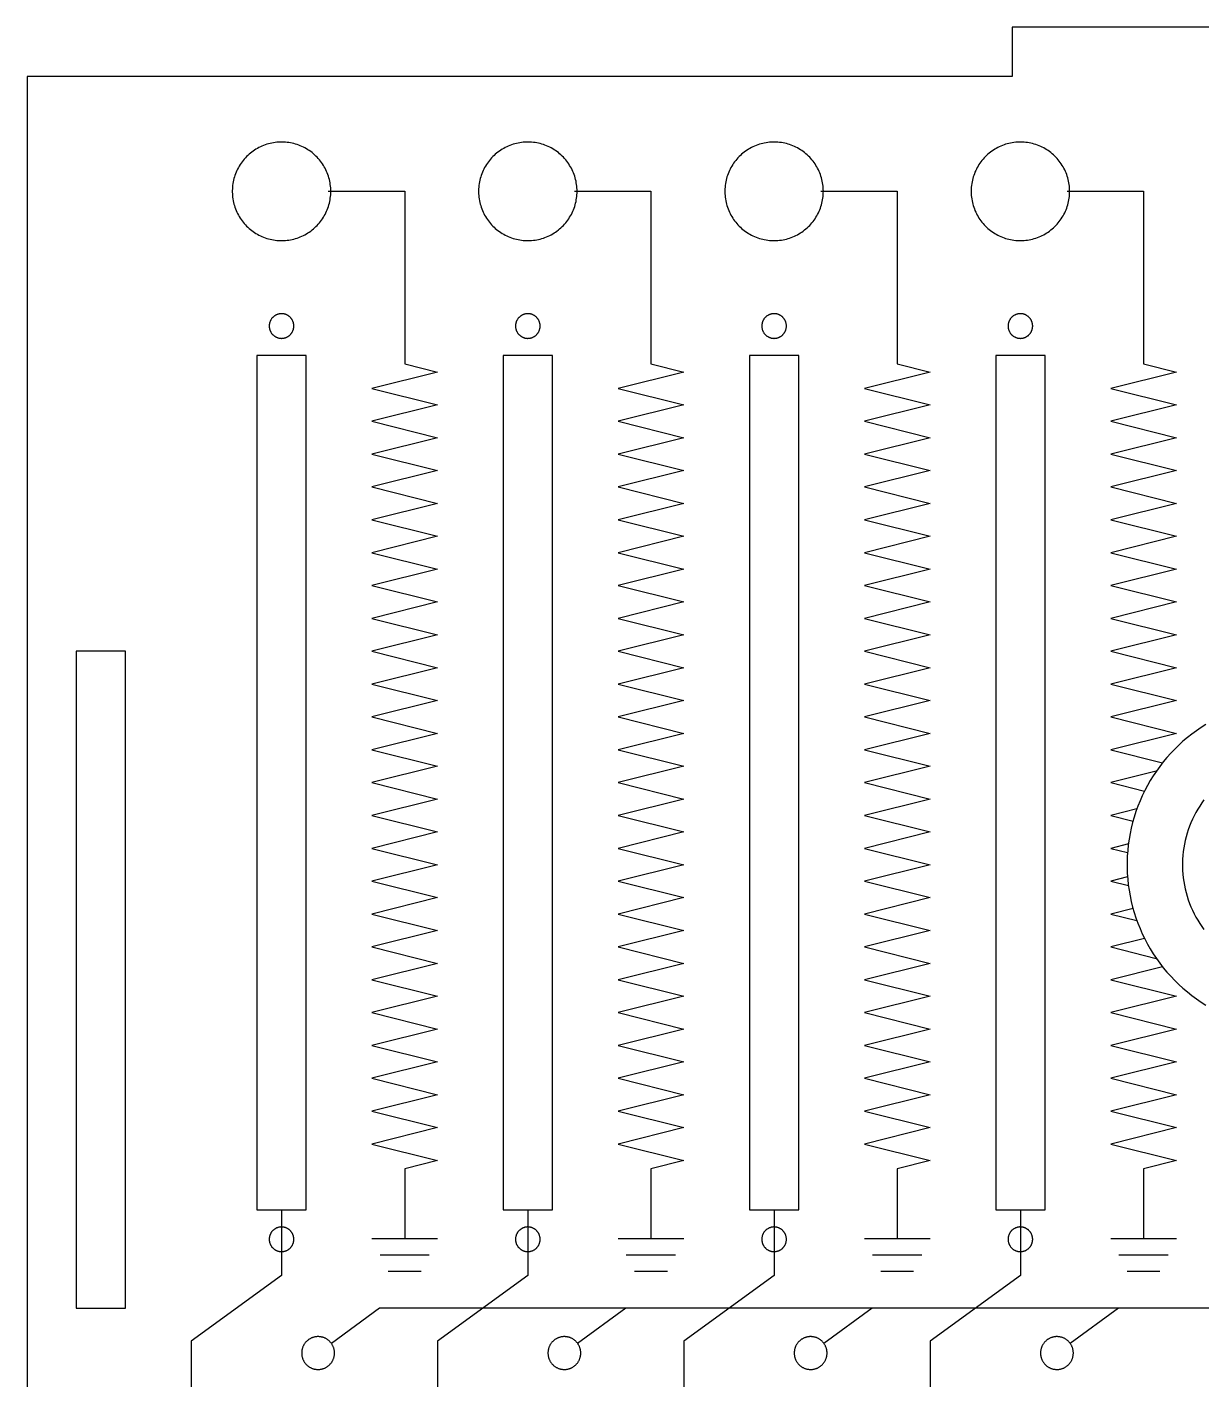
# Model space of a CAD drawing. Header units: millimetres. Extents: x 10 to 287, y -111 to 168.
# Drawn here: x 133.1 to 204.7, y 60.9 to 143.3 of the extents above; entities that cross this region are included whole.
import ezdxf

# ---------------------------------------------------------------- set-up
doc = ezdxf.new("R2010")
doc.units = ezdxf.units.MM
doc.header["$MEASUREMENT"] = 0
doc.layers.add('CORTE', color=18, linetype='Continuous', true_color=0x000000)
doc.layers.add('SEMI', color=1, linetype='Continuous', true_color=0xff0000)

# ---------------------------------------------------------------- blocks, each defined once
blk = doc.blocks.new('ESPACIO_POT 01')
at = {"layer": 'CORTE'}
for points in [[(0.75, 27.8), (0.75, 27.826), (0.748, 27.852), (0.746, 27.878), (0.743, 27.904), (0.739, 27.93), (0.734, 27.955), (0.728, 27.98), (0.721, 28.006), (0.714, 28.031), (0.705, 28.055), (0.696, 28.079), (0.686, 28.103), (0.675, 28.127), (0.663, 28.15), (0.651, 28.173), (0.637, 28.195), (0.623, 28.217), (0.608, 28.239), (0.593, 28.26), (0.576, 28.28), (0.559, 28.3), (0.542, 28.319), (0.523, 28.337), (0.504, 28.355), (0.485, 28.372), (0.465, 28.389), (0.444, 28.404), (0.423, 28.42), (0.401, 28.434), (0.379, 28.447), (0.356, 28.46), (0.333, 28.472), (0.309, 28.483), (0.286, 28.494), (0.261, 28.503), (0.237, 28.512), (0.212, 28.519), (0.187, 28.526), (0.161, 28.532), (0.136, 28.538), (0.11, 28.542), (0.084, 28.545), (0.059, 28.548), (0.033, 28.549), (0.007, 28.55), (-0.02, 28.55), (-0.046, 28.549), (-0.071, 28.547), (-0.097, 28.544), (-0.123, 28.54), (-0.149, 28.535), (-0.174, 28.53), (-0.199, 28.523), (-0.224, 28.516), (-0.249, 28.507), (-0.273, 28.498), (-0.298, 28.488), (-0.321, 28.478), (-0.345, 28.466), (-0.367, 28.454), (-0.39, 28.441), (-0.412, 28.427), (-0.433, 28.412), (-0.454, 28.397), (-0.475, 28.381), (-0.495, 28.364), (-0.514, 28.346), (-0.533, 28.328), (-0.551, 28.309), (-0.568, 28.29), (-0.585, 28.27), (-0.601, 28.249), (-0.616, 28.228), (-0.63, 28.206), (-0.644, 28.184), (-0.657, 28.162), (-0.669, 28.139), (-0.68, 28.115), (-0.691, 28.092), (-0.701, 28.067), (-0.71, 28.043), (-0.718, 28.018), (-0.725, 27.993), (-0.731, 27.968), (-0.736, 27.942), (-0.741, 27.917), (-0.744, 27.891), (-0.747, 27.865), (-0.749, 27.839), (-0.75, 27.813), (-0.75, 27.787), (-0.749, 27.761), (-0.747, 27.735), (-0.744, 27.709), (-0.741, 27.683), (-0.736, 27.658), (-0.731, 27.632), (-0.725, 27.607), (-0.718, 27.582), (-0.71, 27.557), (-0.701, 27.533), (-0.691, 27.508), (-0.68, 27.485), (-0.669, 27.461), (-0.657, 27.438), (-0.644, 27.416), (-0.63, 27.394), (-0.616, 27.372), (-0.601, 27.351), (-0.585, 27.33), (-0.568, 27.31), (-0.551, 27.291), (-0.533, 27.272), (-0.514, 27.254), (-0.495, 27.236), (-0.475, 27.219), (-0.454, 27.203), (-0.433, 27.188), (-0.412, 27.173), (-0.39, 27.159), (-0.367, 27.146), (-0.345, 27.134), (-0.321, 27.122), (-0.298, 27.112), (-0.273, 27.102), (-0.249, 27.093), (-0.224, 27.084), (-0.199, 27.077), (-0.174, 27.07), (-0.149, 27.065), (-0.123, 27.06), (-0.097, 27.056), (-0.071, 27.053), (-0.046, 27.051), (-0.02, 27.05), (0.007, 27.05), (0.033, 27.051), (0.059, 27.052), (0.084, 27.055), (0.11, 27.058), (0.136, 27.062), (0.161, 27.068), (0.187, 27.074), (0.212, 27.081), (0.237, 27.088), (0.261, 27.097), (0.286, 27.106), (0.309, 27.117), (0.333, 27.128), (0.356, 27.14), (0.379, 27.153), (0.401, 27.166), (0.423, 27.18), (0.444, 27.196), (0.465, 27.211), (0.485, 27.228), (0.504, 27.245), (0.523, 27.263), (0.542, 27.281), (0.559, 27.3), (0.576, 27.32), (0.593, 27.34), (0.608, 27.361), (0.623, 27.383), (0.637, 27.405), (0.651, 27.427), (0.663, 27.45), (0.675, 27.473), (0.686, 27.497), (0.696, 27.521), (0.705, 27.545), (0.714, 27.569), (0.721, 27.594), (0.728, 27.62), (0.734, 27.645), (0.739, 27.67), (0.743, 27.696), (0.746, 27.722), (0.748, 27.748), (0.75, 27.774), (0.75, 27.8)], [(-1.5, -26), (1.5, -26), (1.5, 26), (-1.5, 26), (-1.5, -26)], [(0.75, -27.8), (0.75, -27.774), (0.748, -27.748), (0.746, -27.722), (0.743, -27.696), (0.739, -27.67), (0.734, -27.645), (0.728, -27.62), (0.721, -27.594), (0.714, -27.569), (0.705, -27.545), (0.696, -27.521), (0.686, -27.497), (0.675, -27.473), (0.663, -27.45), (0.651, -27.427), (0.637, -27.405), (0.623, -27.383), (0.608, -27.361), (0.593, -27.34), (0.576, -27.32), (0.559, -27.3), (0.542, -27.281), (0.523, -27.263), (0.504, -27.245), (0.485, -27.228), (0.465, -27.211), (0.444, -27.196), (0.423, -27.18), (0.401, -27.166), (0.379, -27.153), (0.356, -27.14), (0.333, -27.128), (0.309, -27.117), (0.286, -27.106), (0.261, -27.097), (0.237, -27.088), (0.212, -27.081), (0.187, -27.074), (0.161, -27.068), (0.136, -27.062), (0.11, -27.058), (0.084, -27.055), (0.059, -27.052), (0.033, -27.051), (0.007, -27.05), (-0.02, -27.05), (-0.046, -27.051), (-0.071, -27.053), (-0.097, -27.056), (-0.123, -27.06), (-0.149, -27.065), (-0.174, -27.07), (-0.199, -27.077), (-0.224, -27.084), (-0.249, -27.093), (-0.273, -27.102), (-0.298, -27.112), (-0.321, -27.122), (-0.345, -27.134), (-0.367, -27.146), (-0.39, -27.159), (-0.412, -27.173), (-0.433, -27.188), (-0.454, -27.203), (-0.475, -27.219), (-0.495, -27.236), (-0.514, -27.254), (-0.533, -27.272), (-0.551, -27.291), (-0.568, -27.31), (-0.585, -27.33), (-0.601, -27.351), (-0.616, -27.372), (-0.63, -27.394), (-0.644, -27.416), (-0.657, -27.438), (-0.669, -27.461), (-0.68, -27.485), (-0.691, -27.508), (-0.701, -27.533), (-0.71, -27.557), (-0.718, -27.582), (-0.725, -27.607), (-0.731, -27.632), (-0.736, -27.658), (-0.741, -27.683), (-0.744, -27.709), (-0.747, -27.735), (-0.749, -27.761), (-0.75, -27.787), (-0.75, -27.813), (-0.749, -27.839), (-0.747, -27.865), (-0.744, -27.891), (-0.741, -27.917), (-0.736, -27.942), (-0.731, -27.968), (-0.725, -27.993), (-0.718, -28.018), (-0.71, -28.043), (-0.701, -28.067), (-0.691, -28.092), (-0.68, -28.115), (-0.669, -28.139), (-0.657, -28.162), (-0.644, -28.184), (-0.63, -28.206), (-0.616, -28.228), (-0.601, -28.249), (-0.585, -28.27), (-0.568, -28.29), (-0.551, -28.309), (-0.533, -28.328), (-0.514, -28.346), (-0.495, -28.364), (-0.475, -28.381), (-0.454, -28.397), (-0.433, -28.412), (-0.412, -28.427), (-0.39, -28.441), (-0.367, -28.454), (-0.345, -28.466), (-0.321, -28.478), (-0.298, -28.488), (-0.273, -28.498), (-0.249, -28.507), (-0.224, -28.516), (-0.199, -28.523), (-0.174, -28.53), (-0.149, -28.535), (-0.123, -28.54), (-0.097, -28.544), (-0.071, -28.547), (-0.046, -28.549), (-0.02, -28.55), (0.007, -28.55), (0.033, -28.549), (0.059, -28.548), (0.084, -28.545), (0.11, -28.542), (0.136, -28.538), (0.161, -28.532), (0.187, -28.526), (0.212, -28.519), (0.237, -28.512), (0.261, -28.503), (0.286, -28.494), (0.309, -28.483), (0.333, -28.472), (0.356, -28.46), (0.379, -28.447), (0.401, -28.434), (0.423, -28.42), (0.444, -28.404), (0.465, -28.389), (0.485, -28.372), (0.504, -28.355), (0.523, -28.337), (0.542, -28.319), (0.559, -28.3), (0.576, -28.28), (0.593, -28.26), (0.608, -28.239), (0.623, -28.217), (0.637, -28.195), (0.651, -28.173), (0.663, -28.15), (0.675, -28.127), (0.686, -28.103), (0.696, -28.079), (0.705, -28.055), (0.714, -28.031), (0.721, -28.006), (0.728, -27.98), (0.734, -27.955), (0.739, -27.93), (0.743, -27.904), (0.746, -27.878), (0.748, -27.852), (0.75, -27.826), (0.75, -27.8)]]:
    blk.add_lwpolyline(points, dxfattribs=at)

msp = doc.modelspace()

# ---------------------------------------------------------------- linework, layer by layer
at = {"layer": 'CORTE'}
for points in [[(193.108, 143.256), (193.108, 140.256)], [(227.108, 143.256), (193.108, 143.256)], [(133.108, 140.256), (133.108, 33.256)], [(193.108, 140.256), (133.108, 140.256)], [(151.608, 133.256), (151.606, 133.36), (151.601, 133.464), (151.592, 133.568), (151.579, 133.672), (151.563, 133.774), (151.543, 133.877), (151.52, 133.978), (151.493, 134.079), (151.463, 134.178), (151.429, 134.277), (151.392, 134.374), (151.352, 134.47), (151.308, 134.565), (151.261, 134.658), (151.211, 134.749), (151.157, 134.838), (151.101, 134.926), (151.041, 135.011), (150.979, 135.095), (150.914, 135.176), (150.846, 135.255), (150.775, 135.331), (150.702, 135.405), (150.626, 135.476), (150.548, 135.545), (150.467, 135.611), (150.384, 135.674), (150.299, 135.734), (150.212, 135.792), (150.123, 135.846), (150.032, 135.897), (149.94, 135.945), (149.846, 135.989), (149.75, 136.03), (149.653, 136.068), (149.555, 136.103), (149.456, 136.134), (149.355, 136.162), (149.254, 136.186), (149.152, 136.207), (149.049, 136.224), (148.946, 136.237), (148.842, 136.247), (148.738, 136.254), (148.634, 136.256), (148.53, 136.255), (148.426, 136.251), (148.322, 136.243), (148.219, 136.231), (148.116, 136.216), (148.013, 136.197), (147.912, 136.174), (147.811, 136.148), (147.711, 136.119), (147.612, 136.086), (147.515, 136.05), (147.418, 136.01), (147.323, 135.967), (147.23, 135.921), (147.138, 135.872), (147.049, 135.819), (146.961, 135.763), (146.875, 135.705), (146.791, 135.643), (146.709, 135.578), (146.629, 135.511), (146.552, 135.441), (146.478, 135.368), (146.406, 135.293), (146.336, 135.216), (146.27, 135.136), (146.206, 135.053), (146.145, 134.969), (146.087, 134.882), (146.032, 134.794), (145.98, 134.703), (145.932, 134.611), (145.886, 134.518), (145.844, 134.422), (145.805, 134.326), (145.77, 134.228), (145.738, 134.129), (145.709, 134.029), (145.684, 133.928), (145.663, 133.826), (145.645, 133.723), (145.63, 133.62), (145.62, 133.516), (145.612, 133.412), (145.609, 133.308), (145.609, 133.204), (145.612, 133.1), (145.62, 132.996), (145.63, 132.893), (145.645, 132.79), (145.663, 132.687), (145.684, 132.585), (145.709, 132.484), (145.738, 132.384), (145.77, 132.285), (145.805, 132.187), (145.844, 132.09), (145.886, 131.995), (145.932, 131.901), (145.98, 131.809), (146.032, 131.719), (146.087, 131.63), (146.145, 131.544), (146.206, 131.459), (146.27, 131.377), (146.336, 131.297), (146.406, 131.219), (146.478, 131.144), (146.552, 131.072), (146.629, 131.002), (146.709, 130.934), (146.791, 130.87), (146.875, 130.808), (146.961, 130.749), (147.049, 130.694), (147.138, 130.641), (147.23, 130.592), (147.323, 130.545), (147.418, 130.502), (147.515, 130.463), (147.612, 130.427), (147.711, 130.394), (147.811, 130.364), (147.912, 130.338), (148.013, 130.316), (148.116, 130.297), (148.219, 130.282), (148.322, 130.27), (148.426, 130.262), (148.53, 130.257), (148.634, 130.256), (148.738, 130.259), (148.842, 130.265), (148.946, 130.275), (149.049, 130.289), (149.152, 130.306), (149.254, 130.327), (149.355, 130.351), (149.456, 130.379), (149.555, 130.41), (149.653, 130.444), (149.75, 130.482), (149.846, 130.524), (149.94, 130.568), (150.032, 130.616), (150.123, 130.667), (150.212, 130.721), (150.299, 130.778), (150.384, 130.839), (150.467, 130.902), (150.548, 130.968), (150.626, 131.036), (150.702, 131.108), (150.775, 131.182), (150.846, 131.258), (150.914, 131.337), (150.979, 131.418), (151.041, 131.501), (151.101, 131.587), (151.157, 131.674), (151.211, 131.764), (151.261, 131.855), (151.308, 131.948), (151.352, 132.042), (151.392, 132.138), (151.429, 132.236), (151.463, 132.334), (151.493, 132.434), (151.52, 132.535), (151.543, 132.636), (151.563, 132.738), (151.579, 132.841), (151.592, 132.944), (151.601, 133.048), (151.606, 133.152), (151.608, 133.256)], [(166.608, 133.256), (166.606, 133.36), (166.601, 133.464), (166.592, 133.568), (166.579, 133.672), (166.563, 133.774), (166.543, 133.877), (166.52, 133.978), (166.493, 134.079), (166.463, 134.178), (166.429, 134.277), (166.392, 134.374), (166.352, 134.47), (166.308, 134.565), (166.261, 134.658), (166.211, 134.749), (166.157, 134.838), (166.101, 134.926), (166.041, 135.011), (165.979, 135.095), (165.914, 135.176), (165.846, 135.255), (165.775, 135.331), (165.702, 135.405), (165.626, 135.476), (165.548, 135.545), (165.467, 135.611), (165.384, 135.674), (165.299, 135.734), (165.212, 135.792), (165.123, 135.846), (165.032, 135.897), (164.94, 135.945), (164.846, 135.989), (164.75, 136.03), (164.653, 136.068), (164.555, 136.103), (164.456, 136.134), (164.355, 136.162), (164.254, 136.186), (164.152, 136.207), (164.049, 136.224), (163.946, 136.237), (163.842, 136.247), (163.738, 136.254), (163.634, 136.256), (163.53, 136.255), (163.426, 136.251), (163.322, 136.243), (163.219, 136.231), (163.116, 136.216), (163.013, 136.197), (162.912, 136.174), (162.811, 136.148), (162.711, 136.119), (162.612, 136.086), (162.515, 136.05), (162.418, 136.01), (162.323, 135.967), (162.23, 135.921), (162.138, 135.872), (162.049, 135.819), (161.961, 135.763), (161.875, 135.705), (161.791, 135.643), (161.709, 135.578), (161.629, 135.511), (161.552, 135.441), (161.478, 135.368), (161.406, 135.293), (161.336, 135.216), (161.27, 135.136), (161.206, 135.053), (161.145, 134.969), (161.087, 134.882), (161.032, 134.794), (160.98, 134.703), (160.932, 134.611), (160.886, 134.518), (160.844, 134.422), (160.805, 134.326), (160.77, 134.228), (160.738, 134.129), (160.709, 134.029), (160.684, 133.928), (160.663, 133.826), (160.645, 133.723), (160.63, 133.62), (160.62, 133.516), (160.612, 133.412), (160.609, 133.308), (160.609, 133.204), (160.612, 133.1), (160.62, 132.996), (160.63, 132.893), (160.645, 132.79), (160.663, 132.687), (160.684, 132.585), (160.709, 132.484), (160.738, 132.384), (160.77, 132.285), (160.805, 132.187), (160.844, 132.09), (160.886, 131.995), (160.932, 131.901), (160.98, 131.809), (161.032, 131.719), (161.087, 131.63), (161.145, 131.544), (161.206, 131.459), (161.27, 131.377), (161.336, 131.297), (161.406, 131.219), (161.478, 131.144), (161.552, 131.072), (161.629, 131.002), (161.709, 130.934), (161.791, 130.87), (161.875, 130.808), (161.961, 130.749), (162.049, 130.694), (162.138, 130.641), (162.23, 130.592), (162.323, 130.545), (162.418, 130.502), (162.515, 130.463), (162.612, 130.427), (162.711, 130.394), (162.811, 130.364), (162.912, 130.338), (163.013, 130.316), (163.116, 130.297), (163.219, 130.282), (163.322, 130.27), (163.426, 130.262), (163.53, 130.257), (163.634, 130.256), (163.738, 130.259), (163.842, 130.265), (163.946, 130.275), (164.049, 130.289), (164.152, 130.306), (164.254, 130.327), (164.355, 130.351), (164.456, 130.379), (164.555, 130.41), (164.653, 130.444), (164.75, 130.482), (164.846, 130.524), (164.94, 130.568), (165.032, 130.616), (165.123, 130.667), (165.212, 130.721), (165.299, 130.778), (165.384, 130.839), (165.467, 130.902), (165.548, 130.968), (165.626, 131.036), (165.702, 131.108), (165.775, 131.182), (165.846, 131.258), (165.914, 131.337), (165.979, 131.418), (166.041, 131.501), (166.101, 131.587), (166.157, 131.674), (166.211, 131.764), (166.261, 131.855), (166.308, 131.948), (166.352, 132.042), (166.392, 132.138), (166.429, 132.236), (166.463, 132.334), (166.493, 132.434), (166.52, 132.535), (166.543, 132.636), (166.563, 132.738), (166.579, 132.841), (166.592, 132.944), (166.601, 133.048), (166.606, 133.152), (166.608, 133.256)], [(181.608, 133.256), (181.606, 133.36), (181.601, 133.464), (181.592, 133.568), (181.579, 133.672), (181.563, 133.774), (181.543, 133.877), (181.52, 133.978), (181.493, 134.079), (181.463, 134.178), (181.429, 134.277), (181.392, 134.374), (181.352, 134.47), (181.308, 134.565), (181.261, 134.658), (181.211, 134.749), (181.157, 134.838), (181.101, 134.926), (181.041, 135.011), (180.979, 135.095), (180.914, 135.176), (180.846, 135.255), (180.775, 135.331), (180.702, 135.405), (180.626, 135.476), (180.548, 135.545), (180.467, 135.611), (180.384, 135.674), (180.299, 135.734), (180.212, 135.792), (180.123, 135.846), (180.032, 135.897), (179.94, 135.945), (179.846, 135.989), (179.75, 136.03), (179.653, 136.068), (179.555, 136.103), (179.456, 136.134), (179.355, 136.162), (179.254, 136.186), (179.152, 136.207), (179.049, 136.224), (178.946, 136.237), (178.842, 136.247), (178.738, 136.254), (178.634, 136.256), (178.53, 136.255), (178.426, 136.251), (178.322, 136.243), (178.219, 136.231), (178.116, 136.216), (178.013, 136.197), (177.912, 136.174), (177.811, 136.148), (177.711, 136.119), (177.612, 136.086), (177.515, 136.05), (177.418, 136.01), (177.323, 135.967), (177.23, 135.921), (177.138, 135.872), (177.049, 135.819), (176.961, 135.763), (176.875, 135.705), (176.791, 135.643), (176.709, 135.578), (176.629, 135.511), (176.552, 135.441), (176.478, 135.368), (176.406, 135.293), (176.336, 135.216), (176.27, 135.136), (176.206, 135.053), (176.145, 134.969), (176.087, 134.882), (176.032, 134.794), (175.98, 134.703), (175.932, 134.611), (175.886, 134.518), (175.844, 134.422), (175.805, 134.326), (175.77, 134.228), (175.738, 134.129), (175.709, 134.029), (175.684, 133.928), (175.663, 133.826), (175.645, 133.723), (175.63, 133.62), (175.62, 133.516), (175.612, 133.412), (175.609, 133.308), (175.609, 133.204), (175.612, 133.1), (175.62, 132.996), (175.63, 132.893), (175.645, 132.79), (175.663, 132.687), (175.684, 132.585), (175.709, 132.484), (175.738, 132.384), (175.77, 132.285), (175.805, 132.187), (175.844, 132.09), (175.886, 131.995), (175.932, 131.901), (175.98, 131.809), (176.032, 131.719), (176.087, 131.63), (176.145, 131.544), (176.206, 131.459), (176.27, 131.377), (176.336, 131.297), (176.406, 131.219), (176.478, 131.144), (176.552, 131.072), (176.629, 131.002), (176.709, 130.934), (176.791, 130.87), (176.875, 130.808), (176.961, 130.749), (177.049, 130.694), (177.138, 130.641), (177.23, 130.592), (177.323, 130.545), (177.418, 130.502), (177.515, 130.463), (177.612, 130.427), (177.711, 130.394), (177.811, 130.364), (177.912, 130.338), (178.013, 130.316), (178.116, 130.297), (178.219, 130.282), (178.322, 130.27), (178.426, 130.262), (178.53, 130.257), (178.634, 130.256), (178.738, 130.259), (178.842, 130.265), (178.946, 130.275), (179.049, 130.289), (179.152, 130.306), (179.254, 130.327), (179.355, 130.351), (179.456, 130.379), (179.555, 130.41), (179.653, 130.444), (179.75, 130.482), (179.846, 130.524), (179.94, 130.568), (180.032, 130.616), (180.123, 130.667), (180.212, 130.721), (180.299, 130.778), (180.384, 130.839), (180.467, 130.902), (180.548, 130.968), (180.626, 131.036), (180.702, 131.108), (180.775, 131.182), (180.846, 131.258), (180.914, 131.337), (180.979, 131.418), (181.041, 131.501), (181.101, 131.587), (181.157, 131.674), (181.211, 131.764), (181.261, 131.855), (181.308, 131.948), (181.352, 132.042), (181.392, 132.138), (181.429, 132.236), (181.463, 132.334), (181.493, 132.434), (181.52, 132.535), (181.543, 132.636), (181.563, 132.738), (181.579, 132.841), (181.592, 132.944), (181.601, 133.048), (181.606, 133.152), (181.608, 133.256)], [(196.608, 133.256), (196.606, 133.36), (196.601, 133.464), (196.592, 133.568), (196.579, 133.672), (196.563, 133.774), (196.543, 133.877), (196.52, 133.978), (196.493, 134.079), (196.463, 134.178), (196.429, 134.277), (196.392, 134.374), (196.352, 134.47), (196.308, 134.565), (196.261, 134.658), (196.211, 134.749), (196.157, 134.838), (196.101, 134.926), (196.041, 135.011), (195.979, 135.095), (195.914, 135.176), (195.846, 135.255), (195.775, 135.331), (195.702, 135.405), (195.626, 135.476), (195.548, 135.545), (195.467, 135.611), (195.384, 135.674), (195.299, 135.734), (195.212, 135.792), (195.123, 135.846), (195.032, 135.897), (194.94, 135.945), (194.846, 135.989), (194.75, 136.03), (194.653, 136.068), (194.555, 136.103), (194.456, 136.134), (194.355, 136.162), (194.254, 136.186), (194.152, 136.207), (194.049, 136.224), (193.946, 136.237), (193.842, 136.247), (193.738, 136.254), (193.634, 136.256), (193.53, 136.255), (193.426, 136.251), (193.322, 136.243), (193.219, 136.231), (193.116, 136.216), (193.013, 136.197), (192.912, 136.174), (192.811, 136.148), (192.711, 136.119), (192.612, 136.086), (192.515, 136.05), (192.418, 136.01), (192.323, 135.967), (192.23, 135.921), (192.138, 135.872), (192.049, 135.819), (191.961, 135.763), (191.875, 135.705), (191.791, 135.643), (191.709, 135.578), (191.629, 135.511), (191.552, 135.441), (191.478, 135.368), (191.406, 135.293), (191.336, 135.216), (191.27, 135.136), (191.206, 135.053), (191.145, 134.969), (191.087, 134.882), (191.032, 134.794), (190.98, 134.703), (190.932, 134.611), (190.886, 134.518), (190.844, 134.422), (190.805, 134.326), (190.77, 134.228), (190.738, 134.129), (190.709, 134.029), (190.684, 133.928), (190.663, 133.826), (190.645, 133.723), (190.63, 133.62), (190.62, 133.516), (190.612, 133.412), (190.609, 133.308), (190.609, 133.204), (190.612, 133.1), (190.62, 132.996), (190.63, 132.893), (190.645, 132.79), (190.663, 132.687), (190.684, 132.585), (190.709, 132.484), (190.738, 132.384), (190.77, 132.285), (190.805, 132.187), (190.844, 132.09), (190.886, 131.995), (190.932, 131.901), (190.98, 131.809), (191.032, 131.719), (191.087, 131.63), (191.145, 131.544), (191.206, 131.459), (191.27, 131.377), (191.336, 131.297), (191.406, 131.219), (191.478, 131.144), (191.552, 131.072), (191.629, 131.002), (191.709, 130.934), (191.791, 130.87), (191.875, 130.808), (191.961, 130.749), (192.049, 130.694), (192.138, 130.641), (192.23, 130.592), (192.323, 130.545), (192.418, 130.502), (192.515, 130.463), (192.612, 130.427), (192.711, 130.394), (192.811, 130.364), (192.912, 130.338), (193.013, 130.316), (193.116, 130.297), (193.219, 130.282), (193.322, 130.27), (193.426, 130.262), (193.53, 130.257), (193.634, 130.256), (193.738, 130.259), (193.842, 130.265), (193.946, 130.275), (194.049, 130.289), (194.152, 130.306), (194.254, 130.327), (194.355, 130.351), (194.456, 130.379), (194.555, 130.41), (194.653, 130.444), (194.75, 130.482), (194.846, 130.524), (194.94, 130.568), (195.032, 130.616), (195.123, 130.667), (195.212, 130.721), (195.299, 130.778), (195.384, 130.839), (195.467, 130.902), (195.548, 130.968), (195.626, 131.036), (195.702, 131.108), (195.775, 131.182), (195.846, 131.258), (195.914, 131.337), (195.979, 131.418), (196.041, 131.501), (196.101, 131.587), (196.157, 131.674), (196.211, 131.764), (196.261, 131.855), (196.308, 131.948), (196.352, 132.042), (196.392, 132.138), (196.429, 132.236), (196.463, 132.334), (196.493, 132.434), (196.52, 132.535), (196.543, 132.636), (196.563, 132.738), (196.579, 132.841), (196.592, 132.944), (196.601, 133.048), (196.606, 133.152), (196.608, 133.256)], [(136.108, 65.256), (139.108, 65.256), (139.108, 105.256), (136.108, 105.256), (136.108, 65.256)], [(204.789, 96.206), (204.656, 96.02), (204.529, 95.829), (204.409, 95.635), (204.296, 95.436), (204.19, 95.233), (204.091, 95.027), (203.999, 94.818), (203.914, 94.606), (203.836, 94.39), (203.766, 94.173), (203.704, 93.953), (203.649, 93.731), (203.602, 93.507), (203.563, 93.281), (203.532, 93.055), (203.508, 92.827), (203.492, 92.599), (203.484, 92.371), (203.484, 92.142), (203.492, 91.913), (203.508, 91.685), (203.532, 91.458), (203.563, 91.231), (203.602, 91.006), (203.649, 90.782), (203.704, 90.56), (203.766, 90.34), (203.836, 90.122), (203.914, 89.907), (203.999, 89.695), (204.091, 89.485), (204.19, 89.279), (204.296, 89.077), (204.409, 88.878), (204.529, 88.683), (204.656, 88.493), (204.789, 88.307)]]:
    msp.add_lwpolyline(points, dxfattribs=at)
at = {"layer": 'SEMI'}
for points in [[(151.458, 133.256), (156.108, 133.256), (156.108, 122.756), (158.108, 122.256), (154.108, 121.256), (158.108, 120.256), (154.108, 119.256), (158.108, 118.256), (154.108, 117.256), (158.108, 116.256), (154.108, 115.256), (158.108, 114.256), (154.108, 113.256), (158.108, 112.256), (154.108, 111.256), (158.108, 110.256), (154.108, 109.256), (158.108, 108.256), (154.108, 107.256), (158.108, 106.256), (154.108, 105.256), (158.108, 104.256), (154.108, 103.256), (158.108, 102.256), (154.108, 101.256), (158.108, 100.256), (154.108, 99.256), (158.108, 98.256), (154.108, 97.256), (158.108, 96.256), (154.108, 95.256), (158.108, 94.256), (154.108, 93.256), (158.108, 92.256), (154.108, 91.256), (158.108, 90.256), (154.108, 89.256), (158.108, 88.256), (154.108, 87.256), (158.108, 86.256), (154.108, 85.256), (158.108, 84.256), (154.108, 83.256), (158.108, 82.256), (154.108, 81.256), (158.108, 80.256), (154.108, 79.256), (158.108, 78.256), (154.108, 77.256), (158.108, 76.256), (154.108, 75.256), (158.108, 74.256), (156.108, 73.756), (156.108, 69.506)], [(166.458, 133.256), (171.108, 133.256), (171.108, 122.756), (173.108, 122.256), (169.108, 121.256), (173.108, 120.256), (169.108, 119.256), (173.108, 118.256), (169.108, 117.256), (173.108, 116.256), (169.108, 115.256), (173.108, 114.256), (169.108, 113.256), (173.108, 112.256), (169.108, 111.256), (173.108, 110.256), (169.108, 109.256), (173.108, 108.256), (169.108, 107.256), (173.108, 106.256), (169.108, 105.256), (173.108, 104.256), (169.108, 103.256), (173.108, 102.256), (169.108, 101.256), (173.108, 100.256), (169.108, 99.256), (173.108, 98.256), (169.108, 97.256), (173.108, 96.256), (169.108, 95.256), (173.108, 94.256), (169.108, 93.256), (173.108, 92.256), (169.108, 91.256), (173.108, 90.256), (169.108, 89.256), (173.108, 88.256), (169.108, 87.256), (173.108, 86.256), (169.108, 85.256), (173.108, 84.256), (169.108, 83.256), (173.108, 82.256), (169.108, 81.256), (173.108, 80.256), (169.108, 79.256), (173.108, 78.256), (169.108, 77.256), (173.108, 76.256), (169.108, 75.256), (173.108, 74.256), (171.108, 73.756), (171.108, 69.506)], [(181.458, 133.256), (186.108, 133.256), (186.108, 122.756), (188.108, 122.256), (184.108, 121.256), (188.108, 120.256), (184.108, 119.256), (188.108, 118.256), (184.108, 117.256), (188.108, 116.256), (184.108, 115.256), (188.108, 114.256), (184.108, 113.256), (188.108, 112.256), (184.108, 111.256), (188.108, 110.256), (184.108, 109.256), (188.108, 108.256), (184.108, 107.256), (188.108, 106.256), (184.108, 105.256), (188.108, 104.256), (184.108, 103.256), (188.108, 102.256), (184.108, 101.256), (188.108, 100.256), (184.108, 99.256), (188.108, 98.256), (184.108, 97.256), (188.108, 96.256), (184.108, 95.256), (188.108, 94.256), (184.108, 93.256), (188.108, 92.256), (184.108, 91.256), (188.108, 90.256), (184.108, 89.256), (188.108, 88.256), (184.108, 87.256), (188.108, 86.256), (184.108, 85.256), (188.108, 84.256), (184.108, 83.256), (188.108, 82.256), (184.108, 81.256), (188.108, 80.256), (184.108, 79.256), (188.108, 78.256), (184.108, 77.256), (188.108, 76.256), (184.108, 75.256), (188.108, 74.256), (186.108, 73.756), (186.108, 69.506)], [(196.458, 133.256), (201.108, 133.256), (201.108, 122.756), (203.108, 122.256), (199.108, 121.256), (203.108, 120.256), (199.108, 119.256), (203.108, 118.256), (199.108, 117.256), (203.108, 116.256), (199.108, 115.256), (203.108, 114.256), (199.108, 113.256), (203.108, 112.256), (199.108, 111.256), (203.108, 110.256), (199.108, 109.256), (203.108, 108.256), (199.108, 107.256), (203.108, 106.256), (199.108, 105.256), (203.108, 104.256), (199.108, 103.256), (203.108, 102.256), (199.108, 101.256), (203.108, 100.256), (199.108, 99.256), (202.27, 98.466)], [(204.909, 100.799), (204.616, 100.613), (204.329, 100.417), (204.049, 100.212), (203.777, 99.997), (203.512, 99.772), (203.255, 99.539), (203.007, 99.297), (202.767, 99.046), (202.535, 98.787), (202.313, 98.52), (202.1, 98.246), (201.897, 97.964), (201.704, 97.676), (201.521, 97.381), (201.349, 97.08), (201.186, 96.773), (201.035, 96.461), (200.895, 96.143), (200.765, 95.821), (200.647, 95.495), (200.54, 95.164), (200.445, 94.831), (200.362, 94.494), (200.29, 94.154), (200.23, 93.812), (200.182, 93.468), (200.146, 93.123), (200.122, 92.777), (200.11, 92.43), (200.11, 92.083), (200.122, 91.736), (200.146, 91.39), (200.182, 91.044), (200.23, 90.701), (200.29, 90.359), (200.362, 90.019), (200.445, 89.682), (200.54, 89.348), (200.647, 89.018), (200.765, 88.692), (200.895, 88.369), (201.035, 88.052), (201.186, 87.74), (201.349, 87.433), (201.521, 87.132), (201.704, 86.837), (201.897, 86.548), (202.1, 86.267), (202.313, 85.992), (202.535, 85.726), (202.767, 85.467), (203.007, 85.216), (203.255, 84.974), (203.512, 84.74), (203.777, 84.516), (204.049, 84.301), (204.329, 84.095), (204.616, 83.9), (204.909, 83.714)], [(201.888, 97.951), (199.108, 97.256), (201.17, 96.741)], [(200.704, 95.655), (199.108, 95.256), (200.469, 94.916)], [(200.189, 93.527), (199.108, 93.256), (200.136, 92.999)], [(200.136, 91.513), (199.108, 91.256), (200.189, 90.986)], [(200.469, 89.596), (199.108, 89.256), (200.704, 88.858)], [(201.17, 87.772), (199.108, 87.256), (201.888, 86.561)], [(202.27, 86.047), (199.108, 85.256), (203.108, 84.256), (199.108, 83.256), (203.108, 82.256), (199.108, 81.256), (203.108, 80.256), (199.108, 79.256), (203.108, 78.256), (199.108, 77.256), (203.108, 76.256), (199.108, 75.256), (203.108, 74.256), (201.108, 73.756), (201.108, 69.506)], [(148.608, 71.256), (148.608, 67.256), (143.108, 63.256), (143.108, 57.256), (145.608, 57.256)], [(163.608, 71.256), (163.608, 67.256), (158.108, 63.256), (158.108, 57.256), (160.608, 57.256)], [(178.608, 71.256), (178.608, 67.256), (173.108, 63.256), (173.108, 57.256), (175.608, 57.256)], [(193.608, 71.256), (193.608, 67.256), (188.108, 63.256), (188.108, 57.256), (190.608, 57.256)], [(154.108, 69.506), (158.108, 69.506)], [(169.108, 69.506), (173.108, 69.506)], [(184.108, 69.506), (188.108, 69.506)], [(199.108, 69.506), (203.108, 69.506)], [(154.608, 68.506), (157.608, 68.506)], [(169.608, 68.506), (172.608, 68.506)], [(184.608, 68.506), (187.608, 68.506)], [(199.608, 68.506), (202.608, 68.506)], [(155.108, 67.506), (157.108, 67.506)], [(170.108, 67.506), (172.108, 67.506)], [(185.108, 67.506), (187.108, 67.506)], [(200.108, 67.506), (202.108, 67.506)], [(265.635, 65.256), (154.581, 65.256), (151.643, 63.12)], [(169.581, 65.256), (166.643, 63.12)], [(184.581, 65.256), (181.643, 63.12)], [(199.581, 65.256), (196.643, 63.12)], [(151.835, 62.531), (151.834, 62.566), (151.832, 62.601), (151.829, 62.635), (151.825, 62.67), (151.819, 62.704), (151.813, 62.738), (151.805, 62.772), (151.796, 62.805), (151.786, 62.839), (151.775, 62.872), (151.762, 62.904), (151.749, 62.936), (151.734, 62.967), (151.719, 62.998), (151.702, 63.029), (151.684, 63.059), (151.665, 63.088), (151.646, 63.116), (151.625, 63.144), (151.603, 63.171), (151.58, 63.197), (151.557, 63.223), (151.532, 63.248), (151.507, 63.271), (151.481, 63.294), (151.454, 63.316), (151.427, 63.337), (151.398, 63.357), (151.369, 63.376), (151.34, 63.394), (151.309, 63.411), (151.278, 63.427), (151.247, 63.442), (151.215, 63.456), (151.183, 63.469), (151.15, 63.48), (151.117, 63.491), (151.084, 63.5), (151.05, 63.508), (151.016, 63.515), (150.982, 63.52), (150.947, 63.525), (150.913, 63.528), (150.878, 63.53), (150.843, 63.531), (150.808, 63.531), (150.774, 63.529), (150.739, 63.527), (150.705, 63.523), (150.67, 63.518), (150.636, 63.511), (150.602, 63.504), (150.569, 63.495), (150.535, 63.486), (150.502, 63.475), (150.47, 63.463), (150.438, 63.449), (150.406, 63.435), (150.375, 63.42), (150.345, 63.403), (150.315, 63.386), (150.285, 63.367), (150.257, 63.347), (150.229, 63.327), (150.201, 63.305), (150.175, 63.283), (150.149, 63.26), (150.124, 63.235), (150.1, 63.21), (150.077, 63.184), (150.055, 63.158), (150.034, 63.13), (150.013, 63.102), (149.994, 63.073), (149.976, 63.044), (149.959, 63.014), (149.942, 62.983), (149.927, 62.952), (149.913, 62.92), (149.9, 62.888), (149.888, 62.855), (149.878, 62.822), (149.868, 62.789), (149.86, 62.755), (149.853, 62.721), (149.847, 62.687), (149.842, 62.653), (149.838, 62.618), (149.836, 62.583), (149.835, 62.549), (149.835, 62.514), (149.836, 62.479), (149.838, 62.445), (149.842, 62.41), (149.847, 62.376), (149.853, 62.342), (149.86, 62.308), (149.868, 62.274), (149.878, 62.241), (149.888, 62.208), (149.9, 62.175), (149.913, 62.143), (149.927, 62.111), (149.942, 62.08), (149.959, 62.049), (149.976, 62.019), (149.994, 61.989), (150.013, 61.961), (150.034, 61.932), (150.055, 61.905), (150.077, 61.878), (150.1, 61.852), (150.124, 61.827), (150.149, 61.803), (150.175, 61.78), (150.201, 61.757), (150.229, 61.736), (150.257, 61.715), (150.285, 61.696), (150.315, 61.677), (150.345, 61.66), (150.375, 61.643), (150.406, 61.628), (150.438, 61.613), (150.47, 61.6), (150.502, 61.588), (150.535, 61.577), (150.569, 61.567), (150.602, 61.559), (150.636, 61.551), (150.67, 61.545), (150.705, 61.54), (150.739, 61.536), (150.774, 61.533), (150.808, 61.532), (150.843, 61.531), (150.878, 61.532), (150.913, 61.534), (150.947, 61.538), (150.982, 61.542), (151.016, 61.548), (151.05, 61.555), (151.084, 61.563), (151.117, 61.572), (151.15, 61.582), (151.183, 61.594), (151.215, 61.607), (151.247, 61.62), (151.278, 61.635), (151.309, 61.651), (151.34, 61.668), (151.369, 61.686), (151.398, 61.705), (151.427, 61.725), (151.454, 61.746), (151.481, 61.768), (151.507, 61.791), (151.532, 61.815), (151.557, 61.84), (151.58, 61.865), (151.603, 61.892), (151.625, 61.919), (151.646, 61.946), (151.665, 61.975), (151.684, 62.004), (151.702, 62.034), (151.719, 62.064), (151.734, 62.095), (151.749, 62.127), (151.762, 62.159), (151.775, 62.191), (151.786, 62.224), (151.796, 62.257), (151.805, 62.291), (151.813, 62.325), (151.819, 62.359), (151.825, 62.393), (151.829, 62.427), (151.832, 62.462), (151.834, 62.497), (151.835, 62.531)], [(166.835, 62.531), (166.834, 62.566), (166.832, 62.601), (166.829, 62.635), (166.825, 62.67), (166.819, 62.704), (166.813, 62.738), (166.805, 62.772), (166.796, 62.805), (166.786, 62.839), (166.775, 62.872), (166.762, 62.904), (166.749, 62.936), (166.734, 62.967), (166.719, 62.998), (166.702, 63.029), (166.684, 63.059), (166.665, 63.088), (166.646, 63.116), (166.625, 63.144), (166.603, 63.171), (166.58, 63.197), (166.557, 63.223), (166.532, 63.248), (166.507, 63.271), (166.481, 63.294), (166.454, 63.316), (166.427, 63.337), (166.398, 63.357), (166.369, 63.376), (166.34, 63.394), (166.309, 63.411), (166.278, 63.427), (166.247, 63.442), (166.215, 63.456), (166.183, 63.469), (166.15, 63.48), (166.117, 63.491), (166.084, 63.5), (166.05, 63.508), (166.016, 63.515), (165.982, 63.52), (165.947, 63.525), (165.913, 63.528), (165.878, 63.53), (165.843, 63.531), (165.808, 63.531), (165.774, 63.529), (165.739, 63.527), (165.705, 63.523), (165.67, 63.518), (165.636, 63.511), (165.602, 63.504), (165.569, 63.495), (165.535, 63.486), (165.502, 63.475), (165.47, 63.463), (165.438, 63.449), (165.406, 63.435), (165.375, 63.42), (165.345, 63.403), (165.315, 63.386), (165.285, 63.367), (165.257, 63.347), (165.229, 63.327), (165.201, 63.305), (165.175, 63.283), (165.149, 63.26), (165.124, 63.235), (165.1, 63.21), (165.077, 63.184), (165.055, 63.158), (165.034, 63.13), (165.013, 63.102), (164.994, 63.073), (164.976, 63.044), (164.959, 63.014), (164.942, 62.983), (164.927, 62.952), (164.913, 62.92), (164.9, 62.888), (164.888, 62.855), (164.878, 62.822), (164.868, 62.789), (164.86, 62.755), (164.853, 62.721), (164.847, 62.687), (164.842, 62.653), (164.838, 62.618), (164.836, 62.583), (164.835, 62.549), (164.835, 62.514), (164.836, 62.479), (164.838, 62.445), (164.842, 62.41), (164.847, 62.376), (164.853, 62.342), (164.86, 62.308), (164.868, 62.274), (164.878, 62.241), (164.888, 62.208), (164.9, 62.175), (164.913, 62.143), (164.927, 62.111), (164.942, 62.08), (164.959, 62.049), (164.976, 62.019), (164.994, 61.989), (165.013, 61.961), (165.034, 61.932), (165.055, 61.905), (165.077, 61.878), (165.1, 61.852), (165.124, 61.827), (165.149, 61.803), (165.175, 61.78), (165.201, 61.757), (165.229, 61.736), (165.257, 61.715), (165.285, 61.696), (165.315, 61.677), (165.345, 61.66), (165.375, 61.643), (165.406, 61.628), (165.438, 61.613), (165.47, 61.6), (165.502, 61.588), (165.535, 61.577), (165.569, 61.567), (165.602, 61.559), (165.636, 61.551), (165.67, 61.545), (165.705, 61.54), (165.739, 61.536), (165.774, 61.533), (165.808, 61.532), (165.843, 61.531), (165.878, 61.532), (165.913, 61.534), (165.947, 61.538), (165.982, 61.542), (166.016, 61.548), (166.05, 61.555), (166.084, 61.563), (166.117, 61.572), (166.15, 61.582), (166.183, 61.594), (166.215, 61.607), (166.247, 61.62), (166.278, 61.635), (166.309, 61.651), (166.34, 61.668), (166.369, 61.686), (166.398, 61.705), (166.427, 61.725), (166.454, 61.746), (166.481, 61.768), (166.507, 61.791), (166.532, 61.815), (166.557, 61.84), (166.58, 61.865), (166.603, 61.892), (166.625, 61.919), (166.646, 61.946), (166.665, 61.975), (166.684, 62.004), (166.702, 62.034), (166.719, 62.064), (166.734, 62.095), (166.749, 62.127), (166.762, 62.159), (166.775, 62.191), (166.786, 62.224), (166.796, 62.257), (166.805, 62.291), (166.813, 62.325), (166.819, 62.359), (166.825, 62.393), (166.829, 62.427), (166.832, 62.462), (166.834, 62.497), (166.835, 62.531)], [(181.835, 62.531), (181.834, 62.566), (181.832, 62.601), (181.829, 62.635), (181.825, 62.67), (181.819, 62.704), (181.813, 62.738), (181.805, 62.772), (181.796, 62.805), (181.786, 62.839), (181.775, 62.872), (181.762, 62.904), (181.749, 62.936), (181.734, 62.967), (181.719, 62.998), (181.702, 63.029), (181.684, 63.059), (181.665, 63.088), (181.646, 63.116), (181.625, 63.144), (181.603, 63.171), (181.58, 63.197), (181.557, 63.223), (181.532, 63.248), (181.507, 63.271), (181.481, 63.294), (181.454, 63.316), (181.427, 63.337), (181.398, 63.357), (181.369, 63.376), (181.34, 63.394), (181.309, 63.411), (181.278, 63.427), (181.247, 63.442), (181.215, 63.456), (181.183, 63.469), (181.15, 63.48), (181.117, 63.491), (181.084, 63.5), (181.05, 63.508), (181.016, 63.515), (180.982, 63.52), (180.947, 63.525), (180.913, 63.528), (180.878, 63.53), (180.843, 63.531), (180.808, 63.531), (180.774, 63.529), (180.739, 63.527), (180.705, 63.523), (180.67, 63.518), (180.636, 63.511), (180.602, 63.504), (180.569, 63.495), (180.535, 63.486), (180.502, 63.475), (180.47, 63.463), (180.438, 63.449), (180.406, 63.435), (180.375, 63.42), (180.345, 63.403), (180.315, 63.386), (180.285, 63.367), (180.257, 63.347), (180.229, 63.327), (180.201, 63.305), (180.175, 63.283), (180.149, 63.26), (180.124, 63.235), (180.1, 63.21), (180.077, 63.184), (180.055, 63.158), (180.034, 63.13), (180.013, 63.102), (179.994, 63.073), (179.976, 63.044), (179.959, 63.014), (179.942, 62.983), (179.927, 62.952), (179.913, 62.92), (179.9, 62.888), (179.888, 62.855), (179.878, 62.822), (179.868, 62.789), (179.86, 62.755), (179.853, 62.721), (179.847, 62.687), (179.842, 62.653), (179.838, 62.618), (179.836, 62.583), (179.835, 62.549), (179.835, 62.514), (179.836, 62.479), (179.838, 62.445), (179.842, 62.41), (179.847, 62.376), (179.853, 62.342), (179.86, 62.308), (179.868, 62.274), (179.878, 62.241), (179.888, 62.208), (179.9, 62.175), (179.913, 62.143), (179.927, 62.111), (179.942, 62.08), (179.959, 62.049), (179.976, 62.019), (179.994, 61.989), (180.013, 61.961), (180.034, 61.932), (180.055, 61.905), (180.077, 61.878), (180.1, 61.852), (180.124, 61.827), (180.149, 61.803), (180.175, 61.78), (180.201, 61.757), (180.229, 61.736), (180.257, 61.715), (180.285, 61.696), (180.315, 61.677), (180.345, 61.66), (180.375, 61.643), (180.406, 61.628), (180.438, 61.613), (180.47, 61.6), (180.502, 61.588), (180.535, 61.577), (180.569, 61.567), (180.602, 61.559), (180.636, 61.551), (180.67, 61.545), (180.705, 61.54), (180.739, 61.536), (180.774, 61.533), (180.808, 61.532), (180.843, 61.531), (180.878, 61.532), (180.913, 61.534), (180.947, 61.538), (180.982, 61.542), (181.016, 61.548), (181.05, 61.555), (181.084, 61.563), (181.117, 61.572), (181.15, 61.582), (181.183, 61.594), (181.215, 61.607), (181.247, 61.62), (181.278, 61.635), (181.309, 61.651), (181.34, 61.668), (181.369, 61.686), (181.398, 61.705), (181.427, 61.725), (181.454, 61.746), (181.481, 61.768), (181.507, 61.791), (181.532, 61.815), (181.557, 61.84), (181.58, 61.865), (181.603, 61.892), (181.625, 61.919), (181.646, 61.946), (181.665, 61.975), (181.684, 62.004), (181.702, 62.034), (181.719, 62.064), (181.734, 62.095), (181.749, 62.127), (181.762, 62.159), (181.775, 62.191), (181.786, 62.224), (181.796, 62.257), (181.805, 62.291), (181.813, 62.325), (181.819, 62.359), (181.825, 62.393), (181.829, 62.427), (181.832, 62.462), (181.834, 62.497), (181.835, 62.531)], [(196.835, 62.531), (196.834, 62.566), (196.832, 62.601), (196.829, 62.635), (196.825, 62.67), (196.819, 62.704), (196.813, 62.738), (196.805, 62.772), (196.796, 62.805), (196.786, 62.839), (196.775, 62.872), (196.762, 62.904), (196.749, 62.936), (196.734, 62.967), (196.719, 62.998), (196.702, 63.029), (196.684, 63.059), (196.665, 63.088), (196.646, 63.116), (196.625, 63.144), (196.603, 63.171), (196.58, 63.197), (196.557, 63.223), (196.532, 63.248), (196.507, 63.271), (196.481, 63.294), (196.454, 63.316), (196.427, 63.337), (196.398, 63.357), (196.369, 63.376), (196.34, 63.394), (196.309, 63.411), (196.278, 63.427), (196.247, 63.442), (196.215, 63.456), (196.183, 63.469), (196.15, 63.48), (196.117, 63.491), (196.084, 63.5), (196.05, 63.508), (196.016, 63.515), (195.982, 63.52), (195.947, 63.525), (195.913, 63.528), (195.878, 63.53), (195.843, 63.531), (195.808, 63.531), (195.774, 63.529), (195.739, 63.527), (195.705, 63.523), (195.67, 63.518), (195.636, 63.511), (195.602, 63.504), (195.569, 63.495), (195.535, 63.486), (195.502, 63.475), (195.47, 63.463), (195.438, 63.449), (195.406, 63.435), (195.375, 63.42), (195.345, 63.403), (195.315, 63.386), (195.285, 63.367), (195.257, 63.347), (195.229, 63.327), (195.201, 63.305), (195.175, 63.283), (195.149, 63.26), (195.124, 63.235), (195.1, 63.21), (195.077, 63.184), (195.055, 63.158), (195.034, 63.13), (195.013, 63.102), (194.994, 63.073), (194.976, 63.044), (194.959, 63.014), (194.942, 62.983), (194.927, 62.952), (194.913, 62.92), (194.9, 62.888), (194.888, 62.855), (194.878, 62.822), (194.868, 62.789), (194.86, 62.755), (194.853, 62.721), (194.847, 62.687), (194.842, 62.653), (194.838, 62.618), (194.836, 62.583), (194.835, 62.549), (194.835, 62.514), (194.836, 62.479), (194.838, 62.445), (194.842, 62.41), (194.847, 62.376), (194.853, 62.342), (194.86, 62.308), (194.868, 62.274), (194.878, 62.241), (194.888, 62.208), (194.9, 62.175), (194.913, 62.143), (194.927, 62.111), (194.942, 62.08), (194.959, 62.049), (194.976, 62.019), (194.994, 61.989), (195.013, 61.961), (195.034, 61.932), (195.055, 61.905), (195.077, 61.878), (195.1, 61.852), (195.124, 61.827), (195.149, 61.803), (195.175, 61.78), (195.201, 61.757), (195.229, 61.736), (195.257, 61.715), (195.285, 61.696), (195.315, 61.677), (195.345, 61.66), (195.375, 61.643), (195.406, 61.628), (195.438, 61.613), (195.47, 61.6), (195.502, 61.588), (195.535, 61.577), (195.569, 61.567), (195.602, 61.559), (195.636, 61.551), (195.67, 61.545), (195.705, 61.54), (195.739, 61.536), (195.774, 61.533), (195.808, 61.532), (195.843, 61.531), (195.878, 61.532), (195.913, 61.534), (195.947, 61.538), (195.982, 61.542), (196.016, 61.548), (196.05, 61.555), (196.084, 61.563), (196.117, 61.572), (196.15, 61.582), (196.183, 61.594), (196.215, 61.607), (196.247, 61.62), (196.278, 61.635), (196.309, 61.651), (196.34, 61.668), (196.369, 61.686), (196.398, 61.705), (196.427, 61.725), (196.454, 61.746), (196.481, 61.768), (196.507, 61.791), (196.532, 61.815), (196.557, 61.84), (196.58, 61.865), (196.603, 61.892), (196.625, 61.919), (196.646, 61.946), (196.665, 61.975), (196.684, 62.004), (196.702, 62.034), (196.719, 62.064), (196.734, 62.095), (196.749, 62.127), (196.762, 62.159), (196.775, 62.191), (196.786, 62.224), (196.796, 62.257), (196.805, 62.291), (196.813, 62.325), (196.819, 62.359), (196.825, 62.393), (196.829, 62.427), (196.832, 62.462), (196.834, 62.497), (196.835, 62.531)]]:
    msp.add_lwpolyline(points, dxfattribs=at)

# ---------------------------------------------------------------- block references
at = {"layer": 'CORTE'}
for p in [(148.608, 97.256), (163.608, 97.256), (178.608, 97.256), (193.608, 97.256)]:
    msp.add_blockref('ESPACIO_POT 01', p, dxfattribs=at)

doc.saveas('drawing.dxf')
